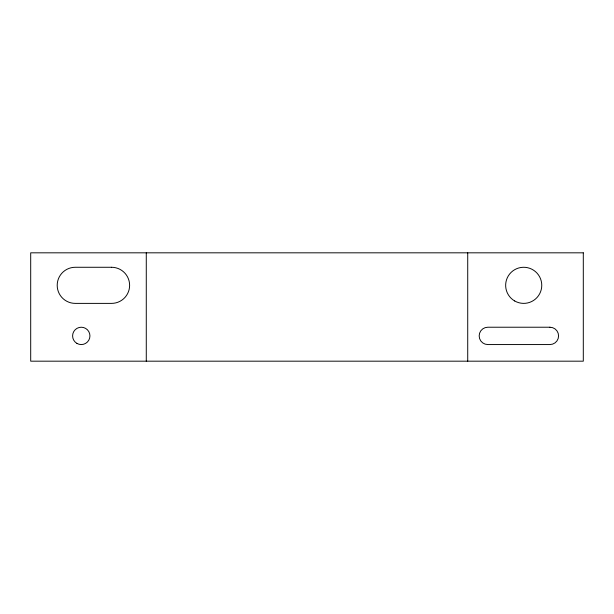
<?xml version="1.0" encoding="UTF-8"?>
<svg xmlns="http://www.w3.org/2000/svg" width="614" height="614" viewBox="0 0 614 614"><rect width="100%" height="100%" fill="white"/><g stroke="black" fill="none" stroke-linecap="round" stroke-linejoin="round"><path stroke-width="0.92" d="M467.722 252.822L467.722 361.178M146.278 252.822L146.278 361.178M583.3 252.822L30.7 252.822L30.7 361.178L583.3 361.178L583.3 252.822M111.564 267.274L75.261 267.274A18.059 18.059 0 0 0 57.202 285.326A18.059 18.059 0 0 0 75.261 303.385L111.564 303.385A18.059 18.059 0 0 0 129.623 285.326A18.059 18.059 0 0 0 111.564 267.274M549.906 327.224L487.831 327.224A8.665 8.665 0 0 0 479.166 335.896A8.665 8.665 0 0 0 487.831 344.561L549.906 344.561A8.665 8.665 0 0 0 558.579 335.896A8.665 8.665 0 0 0 549.906 327.224M76.934 343.403A8.665 8.665 0 0 0 89.936 335.896A8.665 8.665 0 0 0 76.934 328.39A8.665 8.665 0 0 0 76.934 343.403M514.678 300.967A18.059 18.059 0 0 0 541.763 285.326A18.059 18.059 0 0 0 514.678 269.692A18.059 18.059 0 0 0 514.678 300.967"/></g></svg>
